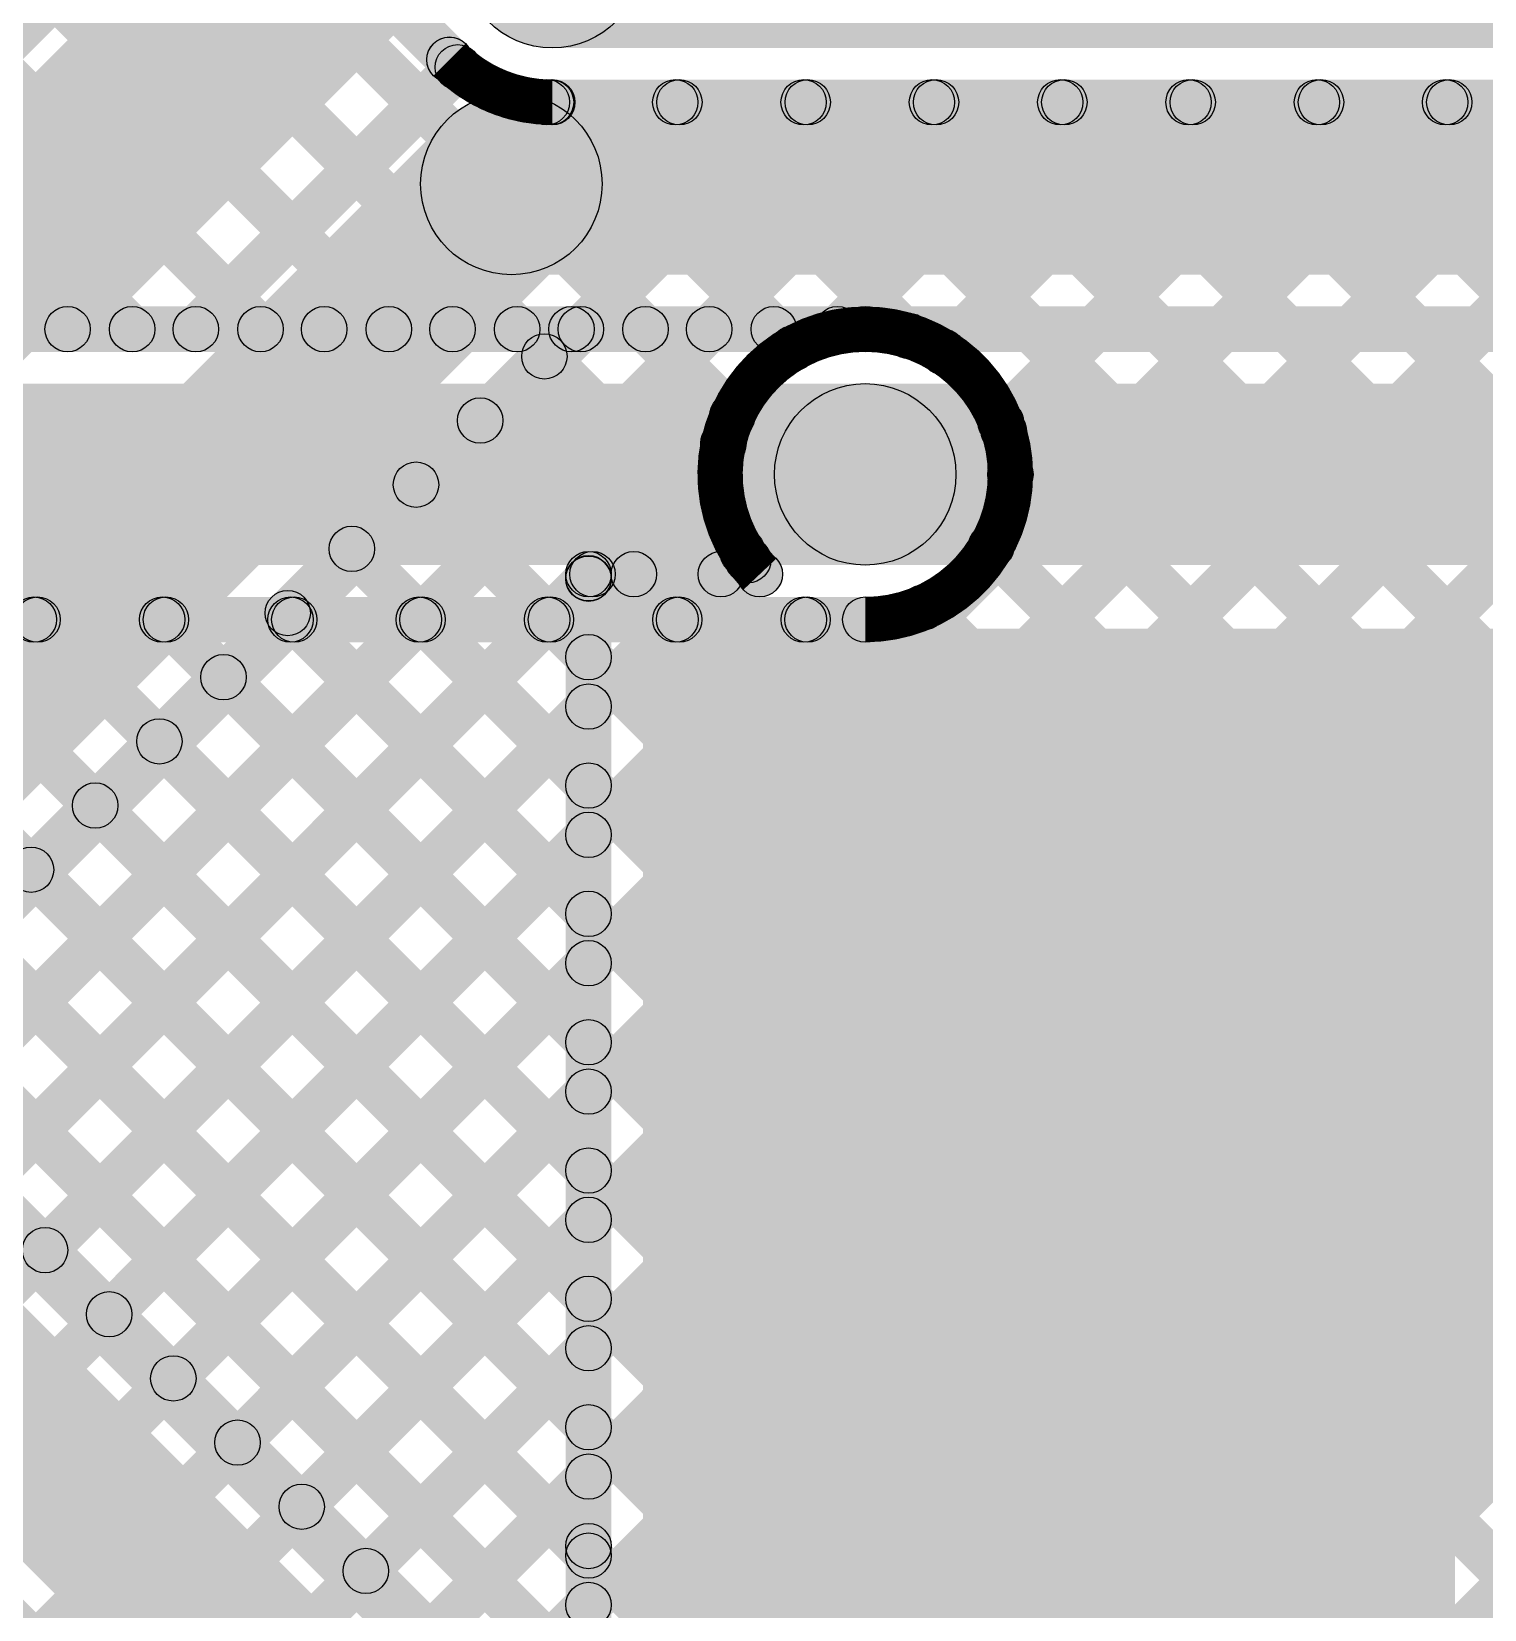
# Model space of a CAD drawing. Header units: millimetres. Extents: x -0.08 to 5.25, y -0.08 to 2.73.
# Drawn here: x 3.7492 to 4.0695, y 0.9328 to 1.2806 of the extents above; entities that cross this region are included whole.
import ezdxf

# ---------------------------------------------------------------- set-up
doc = ezdxf.new("R2010")
doc.units = ezdxf.units.MM
doc.header["$MEASUREMENT"] = 0
for name, color, linetype in [('BottomLayer', 5, 'Continuous'), ('TopLayer', 1, 'Continuous'), ('ViaHoleLayer', 16, 'Continuous')]:
    doc.layers.add(name, color=color, linetype=linetype)

msp = doc.modelspace()

# ---------------------------------------------------------------- hatches: boundary and pattern name
at = {"layer": 'BottomLayer'}
for points in [[(3.41102, 1.68146), (3.4181, 1.68854), (3.8881, 1.21854), (3.88102, 1.21146)], [(3.47846, 1.58574), (3.48554, 1.59281), (3.85981, 1.21854), (3.85274, 1.21146)], [(3.47846, 1.55746), (3.48554, 1.56453), (3.83153, 1.21854), (3.82446, 1.21146)], [(3.57286, 1.53581), (3.57994, 1.54288), (3.84488, 1.27794), (3.83781, 1.27086)], [(3.47846, 1.52917), (3.48554, 1.53624), (3.80324, 1.21854), (3.79617, 1.21146)], [(3.47846, 1.50089), (3.48554, 1.50796), (3.77496, 1.21854), (3.76789, 1.21146)], [(3.70414, 1.21146), (3.69707, 1.21854), (3.79714, 1.3186), (3.80421, 1.31153)], [(3.864, 1.277), (3.864, 1.317), (4.8274, 1.317), (4.8274, 1.277)], [(3.73243, 1.21146), (3.72536, 1.21854), (3.81128, 1.30446), (3.81835, 1.29739)], [(3.76071, 1.21146), (3.75364, 1.21854), (3.82542, 1.29032), (3.8325, 1.28325)], [(3.789, 1.21146), (3.78192, 1.21854), (3.83963, 1.27624), (3.8467, 1.26917)], [(3.864, 1.26), (3.864, 1.27), (4.81415, 1.27), (4.81415, 1.26)], [(3.78403, 0.98022), (3.77696, 0.9873), (4.0582, 1.26854), (4.06527, 1.26146)], [(3.79817, 0.96608), (3.7911, 0.97315), (4.08648, 1.26854), (4.09355, 1.26146)], [(3.81231, 0.95194), (3.80524, 0.95901), (4.11477, 1.26854), (4.12184, 1.26146)], [(3.81728, 1.21146), (3.81021, 1.21854), (3.86021, 1.26854), (3.86728, 1.26147)], [(3.82646, 0.9378), (3.81939, 0.94487), (4.14305, 1.26854), (4.15012, 1.26146)], [(3.8406, 0.92366), (3.83353, 0.93073), (4.17134, 1.26854), (4.17841, 1.26146)], [(3.84556, 1.21146), (3.83849, 1.21854), (3.88849, 1.26854), (3.89556, 1.26146)], [(3.85474, 0.90951), (3.84767, 0.91658), (4.19962, 1.26854), (4.20669, 1.26146)], [(3.85929, 1.26149), (3.86636, 1.26856), (3.91638, 1.21854), (3.90931, 1.21146)], [(3.86888, 0.89537), (3.86181, 0.90244), (4.2279, 1.26854), (4.23498, 1.26146)], [(3.87385, 1.21146), (3.86678, 1.21854), (3.91678, 1.26854), (3.92385, 1.26146)], [(3.88303, 0.88123), (3.87595, 0.8883), (4.25619, 1.26854), (4.26326, 1.26146)], [(3.88759, 1.26146), (3.89466, 1.26854), (3.94614, 1.21706), (3.93907, 1.20999)], [(3.89717, 0.86709), (3.8901, 0.87416), (4.28447, 1.26854), (4.29154, 1.26146)], [(3.90213, 1.21146), (3.89506, 1.21854), (3.94506, 1.26854), (3.95213, 1.26146)], [(3.91131, 0.85295), (3.90424, 0.86002), (4.31276, 1.26854), (4.31983, 1.26146)], [(3.91588, 1.26146), (3.92295, 1.26854), (4.73022, 0.46126), (4.72315, 0.45419)], [(3.92545, 0.8388), (3.91838, 0.84587), (4.34104, 1.26854), (4.34811, 1.26146)], [(3.93042, 1.21146), (3.92335, 1.21854), (3.97335, 1.26854), (3.98042, 1.26146)], [(3.93959, 0.82466), (3.93252, 0.83173), (4.36933, 1.26854), (4.3764, 1.26146)], [(3.94416, 1.26146), (3.95123, 1.26854), (4.7633, 0.45647), (4.75623, 0.4494)], [(3.95371, 1.20647), (3.94663, 1.21354), (4.00163, 1.26854), (4.0087, 1.26146)], [(3.95374, 0.81052), (3.94666, 0.81759), (4.39761, 1.26854), (4.40468, 1.26146)], [(3.96642, 1.1909), (3.95935, 1.19797), (4.02991, 1.26854), (4.03699, 1.26146)], [(3.97244, 1.26146), (3.97951, 1.26854), (4.67059, 0.57746), (4.66352, 0.57039)], [(4.00073, 1.26146), (4.0078, 1.26854), (4.67324, 0.6031), (4.66616, 0.59603)], [(4.02901, 1.26146), (4.03608, 1.26854), (4.68252, 0.6221), (4.67545, 0.61503)], [(4.05729, 1.26146), (4.06437, 1.26854), (4.69633, 0.63657), (4.68926, 0.6295)], [(3.64725, 1.21), (3.64725, 1.22), (3.933, 1.22), (3.933, 1.21)], [(3.634, 1.163), (3.634, 1.203), (3.933, 1.203), (3.933, 1.163)], [(3.56809, 1.18909), (3.57516, 1.19616), (4.34479, 0.42654), (4.33772, 0.41946)], [(3.95999, 1.18907), (3.96706, 1.19614), (4.70823, 0.45497), (4.70116, 0.4479)], [(3.53486, 1.15586), (3.56314, 1.18414), (4.34214, 0.40514), (4.31386, 0.37686)], [(3.95723, 1.16355), (3.9643, 1.17062), (4.69147, 0.44345), (4.6844, 0.43637)], [(3.6339, 1.14746), (3.64097, 1.15454), (4.36897, 0.42654), (4.3619, 0.41946)], [(3.634, 1.146), (3.634, 1.156), (3.933, 1.156), (3.933, 1.146)], [(3.66218, 1.14746), (3.66925, 1.15454), (4.39725, 0.42654), (4.39018, 0.41946)], [(3.68504, 1.07922), (3.67796, 1.08629), (3.74621, 1.15454), (3.75328, 1.14746)], [(3.69047, 1.14746), (3.69754, 1.15454), (4.42554, 0.42654), (4.41847, 0.41946)], [(3.69918, 1.06508), (3.69211, 1.07215), (3.77449, 1.15454), (3.78156, 1.14746)], [(3.71332, 1.05094), (3.70625, 1.05801), (3.80278, 1.15454), (3.80985, 1.14746)], [(3.71875, 1.14746), (3.72582, 1.15454), (4.45382, 0.42654), (4.44675, 0.41946)], [(3.72746, 1.03679), (3.72039, 1.04386), (3.83106, 1.15454), (3.83813, 1.14746)], [(3.7416, 1.02265), (3.73453, 1.02972), (3.85935, 1.15454), (3.86642, 1.14746)], [(3.74703, 1.14746), (3.75411, 1.15454), (4.48211, 0.42654), (4.47503, 0.41946)], [(3.75575, 1.00851), (3.74867, 1.01558), (3.88763, 1.15454), (3.8947, 1.14746)], [(3.76989, 0.99437), (3.76282, 1.00144), (3.91591, 1.15454), (3.92299, 1.14746)], [(3.77532, 1.14746), (3.78239, 1.15454), (4.51039, 0.42654), (4.50332, 0.41946)], [(3.8036, 1.14746), (3.81067, 1.15454), (4.53867, 0.42654), (4.5316, 0.41946)], [(3.83189, 1.14746), (3.83896, 1.15454), (4.56696, 0.42654), (4.55989, 0.41946)], [(3.86017, 1.14746), (3.86724, 1.15454), (4.59524, 0.42654), (4.58817, 0.41946)], [(3.88846, 1.14746), (3.89553, 1.15454), (4.62353, 0.42654), (4.61646, 0.41946)], [(3.91674, 1.14746), (3.92381, 1.15454), (4.65181, 0.42654), (4.64474, 0.41946)], [(3.94233, 1.15016), (3.9494, 1.15723), (4.67903, 0.4276), (4.67196, 0.42053)]]:
    msp.add_hatch(color=5, dxfattribs=at).paths.add_polyline_path(points)
h = msp.add_hatch(color=5, dxfattribs=at)
edge = h.paths.add_edge_path()
edge.add_arc((3.864, 1.297), 0.02, 0, 360)
h = msp.add_hatch(color=5, dxfattribs=at)
edge = h.paths.add_edge_path()
edge.add_arc((3.864, 1.297), 0.02, 0, 360)
h = msp.add_hatch(color=5, dxfattribs=at)
edge = h.paths.add_edge_path()
edge.add_arc((3.84134, 1.2744), 0.005, 0, 360)
h = msp.add_hatch(color=5, dxfattribs=at)
edge = h.paths.add_edge_path()
edge.add_arc((3.84134, 1.2744), 0.005, 0, 360)
h = msp.add_hatch(color=5, dxfattribs=at)
edge = h.paths.add_edge_path()
edge.add_arc((3.84137, 1.27437), 0.005, 0, 360)
h = msp.add_hatch(color=5, dxfattribs=at)
edge = h.paths.add_edge_path()
edge.add_arc((3.84317, 1.27271), 0.005, 0, 360)
h = msp.add_hatch(color=5, dxfattribs=at)
edge = h.paths.add_edge_path()
edge.add_arc((3.86282, 1.26502), 0.005, 0, 360)
h = msp.add_hatch(color=5, dxfattribs=at)
edge = h.paths.add_edge_path()
edge.add_arc((3.86375, 1.265), 0.005, 0, 360)
h = msp.add_hatch(color=5, dxfattribs=at)
edge = h.paths.add_edge_path()
edge.add_arc((3.864, 1.265), 0.005, 0, 360)
h = msp.add_hatch(color=5, dxfattribs=at)
edge = h.paths.add_edge_path()
edge.add_arc((3.864, 1.265), 0.005, 0, 360)
h = msp.add_hatch(color=5, dxfattribs=at)
edge = h.paths.add_edge_path()
edge.add_arc((3.864, 1.265), 0.005, 0, 360)
h = msp.add_hatch(color=5, dxfattribs=at)
edge = h.paths.add_edge_path()
edge.add_arc((3.89113, 1.265), 0.005, 0, 360)
h = msp.add_hatch(color=5, dxfattribs=at)
edge = h.paths.add_edge_path()
edge.add_arc((3.89203, 1.265), 0.005, 0, 360)
h = msp.add_hatch(color=5, dxfattribs=at)
edge = h.paths.add_edge_path()
edge.add_arc((3.91941, 1.265), 0.005, 0, 360)
h = msp.add_hatch(color=5, dxfattribs=at)
edge = h.paths.add_edge_path()
edge.add_arc((3.92031, 1.265), 0.005, 0, 360)
h = msp.add_hatch(color=5, dxfattribs=at)
edge = h.paths.add_edge_path()
edge.add_arc((3.9477, 1.265), 0.005, 0, 360)
h = msp.add_hatch(color=5, dxfattribs=at)
edge = h.paths.add_edge_path()
edge.add_arc((3.9486, 1.265), 0.005, 0, 360)
h = msp.add_hatch(color=5, dxfattribs=at)
edge = h.paths.add_edge_path()
edge.add_arc((3.97598, 1.265), 0.005, 0, 360)
h = msp.add_hatch(color=5, dxfattribs=at)
edge = h.paths.add_edge_path()
edge.add_arc((3.97688, 1.265), 0.005, 0, 360)
h = msp.add_hatch(color=5, dxfattribs=at)
edge = h.paths.add_edge_path()
edge.add_arc((4.00426, 1.265), 0.005, 0, 360)
h = msp.add_hatch(color=5, dxfattribs=at)
edge = h.paths.add_edge_path()
edge.add_arc((4.00517, 1.265), 0.005, 0, 360)
h = msp.add_hatch(color=5, dxfattribs=at)
edge = h.paths.add_edge_path()
edge.add_arc((4.03255, 1.265), 0.005, 0, 360)
h = msp.add_hatch(color=5, dxfattribs=at)
edge = h.paths.add_edge_path()
edge.add_arc((4.03345, 1.265), 0.005, 0, 360)
h = msp.add_hatch(color=5, dxfattribs=at)
edge = h.paths.add_edge_path()
edge.add_arc((4.06083, 1.265), 0.005, 0, 360)
h = msp.add_hatch(color=5, dxfattribs=at)
edge = h.paths.add_edge_path()
edge.add_arc((4.06173, 1.265), 0.005, 0, 360)
h = msp.add_hatch(color=5, dxfattribs=at)
edge = h.paths.add_edge_path()
edge.add_arc((3.75718, 1.215), 0.005, 0, 360)
h = msp.add_hatch(color=5, dxfattribs=at)
edge = h.paths.add_edge_path()
edge.add_arc((3.77142, 1.215), 0.005, 0, 360)
h = msp.add_hatch(color=5, dxfattribs=at)
edge = h.paths.add_edge_path()
edge.add_arc((3.78546, 1.215), 0.005, 0, 360)
h = msp.add_hatch(color=5, dxfattribs=at)
edge = h.paths.add_edge_path()
edge.add_arc((3.79971, 1.215), 0.005, 0, 360)
h = msp.add_hatch(color=5, dxfattribs=at)
edge = h.paths.add_edge_path()
edge.add_arc((3.81374, 1.215), 0.005, 0, 360)
h = msp.add_hatch(color=5, dxfattribs=at)
edge = h.paths.add_edge_path()
edge.add_arc((3.82799, 1.215), 0.005, 0, 360)
h = msp.add_hatch(color=5, dxfattribs=at)
edge = h.paths.add_edge_path()
edge.add_arc((3.84203, 1.215), 0.005, 0, 360)
h = msp.add_hatch(color=5, dxfattribs=at)
edge = h.paths.add_edge_path()
edge.add_arc((3.85628, 1.215), 0.005, 0, 360)
h = msp.add_hatch(color=5, dxfattribs=at)
edge = h.paths.add_edge_path()
edge.add_arc((3.87031, 1.215), 0.005, 0, 360)
h = msp.add_hatch(color=5, dxfattribs=at)
edge = h.paths.add_edge_path()
edge.add_arc((3.88456, 1.215), 0.005, 0, 360)
h = msp.add_hatch(color=5, dxfattribs=at)
edge = h.paths.add_edge_path()
edge.add_arc((3.8986, 1.215), 0.005, 0, 360)
h = msp.add_hatch(color=5, dxfattribs=at)
edge = h.paths.add_edge_path()
edge.add_arc((3.91284, 1.215), 0.005, 0, 360)
h = msp.add_hatch(color=5, dxfattribs=at)
edge = h.paths.add_edge_path()
edge.add_arc((3.92688, 1.215), 0.005, 0, 360)
h = msp.add_hatch(color=5, dxfattribs=at)
edge = h.paths.add_edge_path()
edge.add_arc((3.933, 1.215), 0.005, 0, 360)
h = msp.add_hatch(color=5, dxfattribs=at)
edge = h.paths.add_edge_path()
edge.add_arc((3.933, 1.215), 0.005, 0, 360)
h = msp.add_hatch(color=5, dxfattribs=at)
edge = h.paths.add_edge_path()
edge.add_arc((3.9426, 1.21352), 0.005, 0, 360)
h = msp.add_hatch(color=5, dxfattribs=at)
edge = h.paths.add_edge_path()
edge.add_arc((3.95017, 1.21), 0.005, 0, 360)
h = msp.add_hatch(color=5, dxfattribs=at)
edge = h.paths.add_edge_path()
edge.add_arc((3.933, 1.183), 0.02, 0, 360)
h = msp.add_hatch(color=5, dxfattribs=at)
edge = h.paths.add_edge_path()
edge.add_arc((3.96289, 1.19444), 0.005, 0, 360)
h = msp.add_hatch(color=5, dxfattribs=at)
edge = h.paths.add_edge_path()
edge.add_arc((3.96352, 1.1926), 0.005, 0, 360)
h = msp.add_hatch(color=5, dxfattribs=at)
edge = h.paths.add_edge_path()
edge.add_arc((3.933, 1.183), 0.01181, 0, 360)
h = msp.add_hatch(color=5, dxfattribs=at)
edge = h.paths.add_edge_path()
edge.add_arc((3.965, 1.183), 0.005, 0, 360)
h = msp.add_hatch(color=5, dxfattribs=at)
edge = h.paths.add_edge_path()
edge.add_arc((3.965, 1.183), 0.005, 0, 360)
h = msp.add_hatch(color=5, dxfattribs=at)
edge = h.paths.add_edge_path()
edge.add_arc((3.96076, 1.16708), 0.005, 0, 360)
h = msp.add_hatch(color=5, dxfattribs=at)
edge = h.paths.add_edge_path()
edge.add_arc((3.94586, 1.1537), 0.005, 0, 360)
h = msp.add_hatch(color=5, dxfattribs=at)
edge = h.paths.add_edge_path()
edge.add_arc((3.74974, 1.151), 0.005, 0, 360)
h = msp.add_hatch(color=5, dxfattribs=at)
edge = h.paths.add_edge_path()
edge.add_arc((3.75057, 1.151), 0.005, 0, 360)
h = msp.add_hatch(color=5, dxfattribs=at)
edge = h.paths.add_edge_path()
edge.add_arc((3.77803, 1.151), 0.005, 0, 360)
h = msp.add_hatch(color=5, dxfattribs=at)
edge = h.paths.add_edge_path()
edge.add_arc((3.77885, 1.151), 0.005, 0, 360)
h = msp.add_hatch(color=5, dxfattribs=at)
edge = h.paths.add_edge_path()
edge.add_arc((3.80631, 1.151), 0.005, 0, 360)
h = msp.add_hatch(color=5, dxfattribs=at)
edge = h.paths.add_edge_path()
edge.add_arc((3.80714, 1.151), 0.005, 0, 360)
h = msp.add_hatch(color=5, dxfattribs=at)
edge = h.paths.add_edge_path()
edge.add_arc((3.8346, 1.151), 0.005, 0, 360)
h = msp.add_hatch(color=5, dxfattribs=at)
edge = h.paths.add_edge_path()
edge.add_arc((3.83542, 1.151), 0.005, 0, 360)
h = msp.add_hatch(color=5, dxfattribs=at)
edge = h.paths.add_edge_path()
edge.add_arc((3.86288, 1.151), 0.005, 0, 360)
h = msp.add_hatch(color=5, dxfattribs=at)
edge = h.paths.add_edge_path()
edge.add_arc((3.86371, 1.151), 0.005, 0, 360)
h = msp.add_hatch(color=5, dxfattribs=at)
edge = h.paths.add_edge_path()
edge.add_arc((3.89117, 1.151), 0.005, 0, 360)
h = msp.add_hatch(color=5, dxfattribs=at)
edge = h.paths.add_edge_path()
edge.add_arc((3.89199, 1.151), 0.005, 0, 360)
h = msp.add_hatch(color=5, dxfattribs=at)
edge = h.paths.add_edge_path()
edge.add_arc((3.91945, 1.151), 0.005, 0, 360)
h = msp.add_hatch(color=5, dxfattribs=at)
edge = h.paths.add_edge_path()
edge.add_arc((3.92028, 1.151), 0.005, 0, 360)
h = msp.add_hatch(color=5, dxfattribs=at)
edge = h.paths.add_edge_path()
edge.add_arc((3.933, 1.151), 0.005, 0, 360)
h = msp.add_hatch(color=5, dxfattribs=at)
edge = h.paths.add_edge_path()
edge.add_arc((3.933, 1.151), 0.005, 0, 360)
h = msp.add_hatch(color=5, dxfattribs=at)
edge = h.paths.add_edge_path()
edge.add_arc((3.75221, 1.01204), 0.005, 0, 360)
h = msp.add_hatch(color=5, dxfattribs=at)
edge = h.paths.add_edge_path()
edge.add_arc((3.76635, 0.9979), 0.005, 0, 360)
h = msp.add_hatch(color=5, dxfattribs=at)
edge = h.paths.add_edge_path()
edge.add_arc((3.78049, 0.98376), 0.005, 0, 360)
h = msp.add_hatch(color=5, dxfattribs=at)
edge = h.paths.add_edge_path()
edge.add_arc((3.79464, 0.96962), 0.005, 0, 360)
h = msp.add_hatch(color=5, dxfattribs=at)
edge = h.paths.add_edge_path()
edge.add_arc((3.80878, 0.95548), 0.005, 0, 360)
h = msp.add_hatch(color=5, dxfattribs=at)
edge = h.paths.add_edge_path()
edge.add_arc((3.82292, 0.94133), 0.005, 0, 360)
at = {"layer": 'TopLayer'}
for points in [[(3.13494, 0.66212), (3.12786, 0.66919), (3.79781, 1.33914), (3.80488, 1.33206)], [(3.16814, 0.62886), (3.13986, 0.65714), (3.80986, 1.32714), (3.83814, 1.29886)], [(3.855, 1.227), (3.855, 1.267), (4.4365, 1.267), (4.4365, 1.227)], [(3.23414, 0.59786), (3.20586, 0.62614), (3.84086, 1.26114), (3.86914, 1.23286)], [(3.25554, 0.56487), (3.24846, 0.57194), (3.89506, 1.21854), (3.90213, 1.21146)], [(3.25554, 0.59315), (3.24846, 0.60022), (3.86678, 1.21854), (3.87385, 1.21146)], [(3.25554, 0.59521), (3.24846, 0.60228), (3.86472, 1.21854), (3.87179, 1.21146)], [(3.86825, 1.21), (3.86825, 1.22), (3.933, 1.22), (3.933, 1.21)], [(3.88102, 1.21146), (3.8881, 1.21854), (3.90723, 1.1994), (3.90016, 1.19233)], [(3.90931, 1.21146), (3.91638, 1.21854), (3.92062, 1.2143), (3.91355, 1.20723)], [(3.933, 1.21), (3.933, 1.22), (4.4365, 1.22), (4.4365, 1.21)], [(3.933, 1.21), (3.933, 1.22), (4.4365, 1.22), (4.4365, 1.21)], [(3.85873, 1.20548), (3.8658, 1.21255), (3.91072, 1.16763), (3.90365, 1.16056)], [(3.933, 1.163), (3.933, 1.203), (4.482, 1.203), (4.482, 1.163)], [(3.84459, 1.19133), (3.85166, 1.1984), (3.88553, 1.16454), (3.87846, 1.15746)], [(3.87642, 1.15746), (3.86935, 1.16454), (3.89821, 1.1934), (3.90528, 1.18633)], [(3.83045, 1.17719), (3.83752, 1.18426), (3.87554, 1.14624), (3.86846, 1.13917)], [(3.8163, 1.16305), (3.82337, 1.17012), (3.87554, 1.11796), (3.86846, 1.11089)], [(3.9047, 1.15746), (3.89763, 1.16454), (3.90246, 1.16937), (3.90953, 1.16229)], [(3.872, 1.156), (3.872, 1.166), (3.90976, 1.166), (3.90976, 1.156)], [(3.25554, 0.53658), (3.24846, 0.54365), (3.86846, 1.16365), (3.87554, 1.15658)], [(3.877, 0.94682), (3.867, 0.94682), (3.867, 1.16), (3.877, 1.16)], [(3.877, 0.94682), (3.867, 0.94682), (3.867, 1.16), (3.877, 1.16)], [(3.80216, 1.14891), (3.80923, 1.15598), (3.87554, 1.08967), (3.86846, 1.0826)], [(3.884, 0.95882), (5.127, 0.95882), (5.127, 1.149), (3.884, 1.149)], [(3.884, 0.09), (4.063, 0.09), (4.063, 1.148), (3.884, 1.148)], [(3.78802, 1.13476), (3.79509, 1.14184), (3.87554, 1.06139), (3.86846, 1.05432)], [(3.25554, 0.5083), (3.24846, 0.51537), (3.86846, 1.13537), (3.87554, 1.1283)], [(3.77388, 1.12062), (3.78095, 1.12769), (3.87554, 1.03311), (3.86846, 1.02603)], [(3.75973, 1.10648), (3.76681, 1.11355), (3.87554, 1.00482), (3.86846, 0.99775)], [(3.25554, 0.48001), (3.24846, 0.48709), (3.86846, 1.10709), (3.87554, 1.10001)], [(3.74559, 1.09234), (3.75266, 1.09941), (3.87554, 0.97654), (3.86846, 0.96947)], [(3.73145, 1.0782), (3.73852, 1.08527), (3.87554, 0.94825), (3.86846, 0.94118)], [(3.25554, 0.45173), (3.24846, 0.4588), (3.86846, 1.0788), (3.87554, 1.07173)], [(3.71731, 1.06405), (3.72438, 1.07112), (3.87554, 0.91997), (3.86846, 0.9129)], [(3.70317, 1.04991), (3.71024, 1.05698), (3.87554, 0.89168), (3.86846, 0.88461)], [(3.25554, 0.42345), (3.24846, 0.43052), (3.86846, 1.05052), (3.87554, 1.04345)], [(3.68902, 1.03577), (3.6961, 1.04284), (3.87554, 0.8634), (3.86846, 0.85633)], [(3.67488, 1.02163), (3.68195, 1.0287), (3.87554, 0.83512), (3.86846, 0.82804)], [(3.28311, 0.42274), (3.27604, 0.42981), (3.86846, 1.02223), (3.87554, 1.01516)], [(3.66074, 1.00749), (3.66781, 1.01456), (3.87554, 0.80683), (3.86846, 0.79976)], [(3.3114, 0.42274), (3.30433, 0.42981), (3.86846, 0.99395), (3.87554, 0.98688)], [(3.33968, 0.42274), (3.33261, 0.42981), (3.86846, 0.96566), (3.87554, 0.95859)], [(3.877, 0.42928), (3.867, 0.42928), (3.867, 0.94682), (3.877, 0.94682)], [(3.36797, 0.42274), (3.3609, 0.42981), (3.86846, 0.93738), (3.87554, 0.93031)]]:
    msp.add_hatch(color=1, dxfattribs=at).paths.add_polyline_path(points)
h = msp.add_hatch(color=1, dxfattribs=at)
edge = h.paths.add_edge_path()
edge.add_arc((3.855, 1.247), 0.02, 0, 360)
h = msp.add_hatch(color=1, dxfattribs=at)
edge = h.paths.add_edge_path()
edge.add_arc((3.855, 1.247), 0.02, 0, 360)
h = msp.add_hatch(color=1, dxfattribs=at)
edge = h.paths.add_edge_path()
edge.add_arc((3.86825, 1.215), 0.005, 0, 360)
h = msp.add_hatch(color=1, dxfattribs=at)
edge = h.paths.add_edge_path()
edge.add_arc((3.86825, 1.215), 0.005, 0, 360)
h = msp.add_hatch(color=1, dxfattribs=at)
edge = h.paths.add_edge_path()
edge.add_arc((3.87031, 1.215), 0.005, 0, 360)
h = msp.add_hatch(color=1, dxfattribs=at)
edge = h.paths.add_edge_path()
edge.add_arc((3.88456, 1.215), 0.005, 0, 360)
h = msp.add_hatch(color=1, dxfattribs=at)
edge = h.paths.add_edge_path()
edge.add_arc((3.8986, 1.215), 0.005, 0, 360)
h = msp.add_hatch(color=1, dxfattribs=at)
edge = h.paths.add_edge_path()
edge.add_arc((3.91284, 1.215), 0.005, 0, 360)
h = msp.add_hatch(color=1, dxfattribs=at)
edge = h.paths.add_edge_path()
edge.add_arc((3.933, 1.215), 0.005, 0, 360)
h = msp.add_hatch(color=1, dxfattribs=at)
edge = h.paths.add_edge_path()
edge.add_arc((3.933, 1.215), 0.005, 0, 360)
h = msp.add_hatch(color=1, dxfattribs=at)
edge = h.paths.add_edge_path()
edge.add_arc((3.933, 1.215), 0.005, 0, 360)
h = msp.add_hatch(color=1, dxfattribs=at)
edge = h.paths.add_edge_path()
edge.add_arc((3.933, 1.215), 0.005, 0, 360)
h = msp.add_hatch(color=1, dxfattribs=at)
edge = h.paths.add_edge_path()
edge.add_arc((3.86227, 1.20901), 0.005, 0, 360)
h = msp.add_hatch(color=1, dxfattribs=at)
edge = h.paths.add_edge_path()
edge.add_arc((3.91708, 1.21076), 0.005, 0, 360)
h = msp.add_hatch(color=1, dxfattribs=at)
edge = h.paths.add_edge_path()
edge.add_arc((3.84812, 1.19487), 0.005, 0, 360)
h = msp.add_hatch(color=1, dxfattribs=at)
edge = h.paths.add_edge_path()
edge.add_arc((3.9037, 1.19586), 0.005, 0, 360)
h = msp.add_hatch(color=1, dxfattribs=at)
edge = h.paths.add_edge_path()
edge.add_arc((3.933, 1.183), 0.02, 0, 360)
h = msp.add_hatch(color=1, dxfattribs=at)
edge = h.paths.add_edge_path()
edge.add_arc((3.90174, 1.18986), 0.005, 0, 360)
h = msp.add_hatch(color=1, dxfattribs=at)
edge = h.paths.add_edge_path()
edge.add_arc((3.933, 1.183), 0.01181, 0, 360)
h = msp.add_hatch(color=1, dxfattribs=at)
edge = h.paths.add_edge_path()
edge.add_arc((3.83398, 1.18073), 0.005, 0, 360)
h = msp.add_hatch(color=1, dxfattribs=at)
edge = h.paths.add_edge_path()
edge.add_arc((3.81984, 1.16658), 0.005, 0, 360)
h = msp.add_hatch(color=1, dxfattribs=at)
edge = h.paths.add_edge_path()
edge.add_arc((3.906, 1.16583), 0.005, 0, 360)
h = msp.add_hatch(color=1, dxfattribs=at)
edge = h.paths.add_edge_path()
edge.add_arc((3.90718, 1.16409), 0.005, 0, 360)
h = msp.add_hatch(color=1, dxfattribs=at)
edge = h.paths.add_edge_path()
edge.add_arc((3.872, 1.161), 0.005, 0, 360)
h = msp.add_hatch(color=1, dxfattribs=at)
edge = h.paths.add_edge_path()
edge.add_arc((3.872, 1.16012), 0.005, 0, 360)
h = msp.add_hatch(color=1, dxfattribs=at)
edge = h.paths.add_edge_path()
edge.add_arc((3.872, 1.16), 0.005, 0, 360)
h = msp.add_hatch(color=1, dxfattribs=at)
edge = h.paths.add_edge_path()
edge.add_arc((3.872, 1.16), 0.005, 0, 360)
h = msp.add_hatch(color=1, dxfattribs=at)
edge = h.paths.add_edge_path()
edge.add_arc((3.87288, 1.161), 0.005, 0, 360)
h = msp.add_hatch(color=1, dxfattribs=at)
edge = h.paths.add_edge_path()
edge.add_arc((3.88199, 1.161), 0.005, 0, 360)
h = msp.add_hatch(color=1, dxfattribs=at)
edge = h.paths.add_edge_path()
edge.add_arc((3.90117, 1.161), 0.005, 0, 360)
h = msp.add_hatch(color=1, dxfattribs=at)
edge = h.paths.add_edge_path()
edge.add_arc((3.90976, 1.161), 0.005, 0, 360)
h = msp.add_hatch(color=1, dxfattribs=at)
edge = h.paths.add_edge_path()
edge.add_arc((3.90976, 1.161), 0.005, 0, 360)
h = msp.add_hatch(color=1, dxfattribs=at)
edge = h.paths.add_edge_path()
edge.add_arc((3.8057, 1.15244), 0.005, 0, 360)
h = msp.add_hatch(color=1, dxfattribs=at)
edge = h.paths.add_edge_path()
edge.add_arc((3.872, 1.14271), 0.005, 0, 360)
h = msp.add_hatch(color=1, dxfattribs=at)
edge = h.paths.add_edge_path()
edge.add_arc((3.79155, 1.1383), 0.005, 0, 360)
h = msp.add_hatch(color=1, dxfattribs=at)
edge = h.paths.add_edge_path()
edge.add_arc((3.872, 1.13183), 0.005, 0, 360)
h = msp.add_hatch(color=1, dxfattribs=at)
edge = h.paths.add_edge_path()
edge.add_arc((3.77741, 1.12416), 0.005, 0, 360)
h = msp.add_hatch(color=1, dxfattribs=at)
edge = h.paths.add_edge_path()
edge.add_arc((3.872, 1.11442), 0.005, 0, 360)
h = msp.add_hatch(color=1, dxfattribs=at)
edge = h.paths.add_edge_path()
edge.add_arc((3.76327, 1.11002), 0.005, 0, 360)
h = msp.add_hatch(color=1, dxfattribs=at)
edge = h.paths.add_edge_path()
edge.add_arc((3.872, 1.10355), 0.005, 0, 360)
h = msp.add_hatch(color=1, dxfattribs=at)
edge = h.paths.add_edge_path()
edge.add_arc((3.74913, 1.09587), 0.005, 0, 360)
h = msp.add_hatch(color=1, dxfattribs=at)
edge = h.paths.add_edge_path()
edge.add_arc((3.872, 1.08614), 0.005, 0, 360)
h = msp.add_hatch(color=1, dxfattribs=at)
edge = h.paths.add_edge_path()
edge.add_arc((3.872, 1.07527), 0.005, 0, 360)
h = msp.add_hatch(color=1, dxfattribs=at)
edge = h.paths.add_edge_path()
edge.add_arc((3.872, 1.05785), 0.005, 0, 360)
h = msp.add_hatch(color=1, dxfattribs=at)
edge = h.paths.add_edge_path()
edge.add_arc((3.872, 1.04698), 0.005, 0, 360)
h = msp.add_hatch(color=1, dxfattribs=at)
edge = h.paths.add_edge_path()
edge.add_arc((3.872, 1.02957), 0.005, 0, 360)
h = msp.add_hatch(color=1, dxfattribs=at)
edge = h.paths.add_edge_path()
edge.add_arc((3.872, 1.0187), 0.005, 0, 360)
h = msp.add_hatch(color=1, dxfattribs=at)
edge = h.paths.add_edge_path()
edge.add_arc((3.872, 1.00129), 0.005, 0, 360)
h = msp.add_hatch(color=1, dxfattribs=at)
edge = h.paths.add_edge_path()
edge.add_arc((3.872, 0.99041), 0.005, 0, 360)
h = msp.add_hatch(color=1, dxfattribs=at)
edge = h.paths.add_edge_path()
edge.add_arc((3.872, 0.973), 0.005, 0, 360)
h = msp.add_hatch(color=1, dxfattribs=at)
edge = h.paths.add_edge_path()
edge.add_arc((3.872, 0.96213), 0.005, 0, 360)
h = msp.add_hatch(color=1, dxfattribs=at)
edge = h.paths.add_edge_path()
edge.add_arc((3.872, 0.94682), 0.005, 0, 360)
h = msp.add_hatch(color=1, dxfattribs=at)
edge = h.paths.add_edge_path()
edge.add_arc((3.872, 0.94682), 0.005, 0, 360)
h = msp.add_hatch(color=1, dxfattribs=at)
edge = h.paths.add_edge_path()
edge.add_arc((3.872, 0.94682), 0.005, 0, 360)
h = msp.add_hatch(color=1, dxfattribs=at)
edge = h.paths.add_edge_path()
edge.add_arc((3.872, 0.94472), 0.005, 0, 360)
h = msp.add_hatch(color=1, dxfattribs=at)
edge = h.paths.add_edge_path()
edge.add_arc((3.872, 0.93384), 0.005, 0, 360)
at = {"layer": 'ViaHoleLayer'}
h = msp.add_hatch(color=16, dxfattribs=at)
edge = h.paths.add_edge_path()
edge.add_arc((3.933, 1.183), 0.00591, 0, 360)

# ---------------------------------------------------------------- linework, layer by layer
at = {"layer": 'BottomLayer', "const_width": 0.01}
for points in [[(3.864, 1.265, -0.199231), (3.84134, 1.2744)], [(3.864, 1.265, -0.198912), (3.84137, 1.27437)], [(3.933, 1.215, -0.414214), (3.965, 1.183)], [(3.965, 1.183, -0.414214), (3.933, 1.151)]]:
    msp.add_lwpolyline(points, format="xyb", dxfattribs=at)
at = {"layer": 'BottomLayer'}
for centre, radius in [((3.864, 1.297), 0.02), ((3.864, 1.297), 0.02), ((3.84134, 1.2744), 0.005), ((3.84134, 1.2744), 0.005), ((3.84137, 1.27437), 0.005), ((3.84317, 1.27271), 0.005), ((3.86282, 1.26502), 0.005), ((3.86375, 1.265), 0.005), ((3.864, 1.265), 0.005), ((3.864, 1.265), 0.005), ((3.864, 1.265), 0.005), ((3.89113, 1.265), 0.005), ((3.89203, 1.265), 0.005), ((3.91941, 1.265), 0.005), ((3.92031, 1.265), 0.005), ((3.9477, 1.265), 0.005), ((3.9486, 1.265), 0.005), ((3.97598, 1.265), 0.005), ((3.97688, 1.265), 0.005), ((4.00426, 1.265), 0.005), ((4.00517, 1.265), 0.005), ((4.03255, 1.265), 0.005), ((4.03345, 1.265), 0.005), ((4.06083, 1.265), 0.005), ((4.06173, 1.265), 0.005), ((3.75718, 1.215), 0.005), ((3.77142, 1.215), 0.005), ((3.78546, 1.215), 0.005), ((3.79971, 1.215), 0.005), ((3.81374, 1.215), 0.005), ((3.82799, 1.215), 0.005), ((3.84203, 1.215), 0.005), ((3.85628, 1.215), 0.005), ((3.87031, 1.215), 0.005), ((3.88456, 1.215), 0.005), ((3.8986, 1.215), 0.005), ((3.91284, 1.215), 0.005), ((3.92688, 1.215), 0.005), ((3.933, 1.215), 0.005), ((3.933, 1.215), 0.005), ((3.9426, 1.21352), 0.005), ((3.95017, 1.21), 0.005), ((3.933, 1.183), 0.02), ((3.96289, 1.19444), 0.005), ((3.96352, 1.1926), 0.005), ((3.965, 1.183), 0.005), ((3.965, 1.183), 0.005), ((3.96076, 1.16708), 0.005), ((3.94586, 1.1537), 0.005), ((3.74974, 1.151), 0.005), ((3.75057, 1.151), 0.005), ((3.77803, 1.151), 0.005), ((3.77885, 1.151), 0.005), ((3.80631, 1.151), 0.005), ((3.80714, 1.151), 0.005), ((3.8346, 1.151), 0.005), ((3.83542, 1.151), 0.005), ((3.86288, 1.151), 0.005), ((3.86371, 1.151), 0.005), ((3.89117, 1.151), 0.005), ((3.89199, 1.151), 0.005), ((3.91945, 1.151), 0.005), ((3.92028, 1.151), 0.005), ((3.933, 1.151), 0.005), ((3.933, 1.151), 0.005), ((3.75221, 1.01204), 0.005), ((3.76635, 0.9979), 0.005), ((3.78049, 0.98376), 0.005), ((3.79464, 0.96962), 0.005), ((3.80878, 0.95548), 0.005), ((3.82292, 0.94133), 0.005)]:
    msp.add_circle(centre, radius, dxfattribs=at)
at = {"layer": 'TopLayer', "const_width": 0.01}
msp.add_lwpolyline([(3.90976, 1.161, -0.658331), (3.933, 1.215)], format="xyb", dxfattribs=at)
at = {"layer": 'TopLayer'}
for centre, radius in [((3.855, 1.247), 0.02), ((3.855, 1.247), 0.02), ((3.86825, 1.215), 0.005), ((3.86825, 1.215), 0.005), ((3.87031, 1.215), 0.005), ((3.88456, 1.215), 0.005), ((3.8986, 1.215), 0.005), ((3.91284, 1.215), 0.005), ((3.933, 1.215), 0.005), ((3.933, 1.215), 0.005), ((3.933, 1.215), 0.005), ((3.933, 1.215), 0.005), ((3.86227, 1.20901), 0.005), ((3.91708, 1.21076), 0.005), ((3.84812, 1.19487), 0.005), ((3.9037, 1.19586), 0.005), ((3.933, 1.183), 0.02), ((3.90174, 1.18986), 0.005), ((3.83398, 1.18073), 0.005), ((3.81984, 1.16658), 0.005), ((3.906, 1.16583), 0.005), ((3.90718, 1.16409), 0.005), ((3.872, 1.161), 0.005), ((3.872, 1.16012), 0.005), ((3.872, 1.16), 0.005), ((3.872, 1.16), 0.005), ((3.87288, 1.161), 0.005), ((3.88199, 1.161), 0.005), ((3.90117, 1.161), 0.005), ((3.90976, 1.161), 0.005), ((3.90976, 1.161), 0.005), ((3.8057, 1.15244), 0.005), ((3.872, 1.14271), 0.005), ((3.79155, 1.1383), 0.005), ((3.872, 1.13183), 0.005), ((3.77741, 1.12416), 0.005), ((3.872, 1.11442), 0.005), ((3.76327, 1.11002), 0.005), ((3.872, 1.10355), 0.005), ((3.74913, 1.09587), 0.005), ((3.872, 1.08614), 0.005), ((3.872, 1.07527), 0.005), ((3.872, 1.05785), 0.005), ((3.872, 1.04698), 0.005), ((3.872, 1.02957), 0.005), ((3.872, 1.0187), 0.005), ((3.872, 1.00129), 0.005), ((3.872, 0.99041), 0.005), ((3.872, 0.973), 0.005), ((3.872, 0.96213), 0.005), ((3.872, 0.94682), 0.005), ((3.872, 0.94682), 0.005), ((3.872, 0.94682), 0.005), ((3.872, 0.94472), 0.005), ((3.872, 0.93384), 0.005)]:
    msp.add_circle(centre, radius, dxfattribs=at)

doc.saveas('drawing.dxf')
